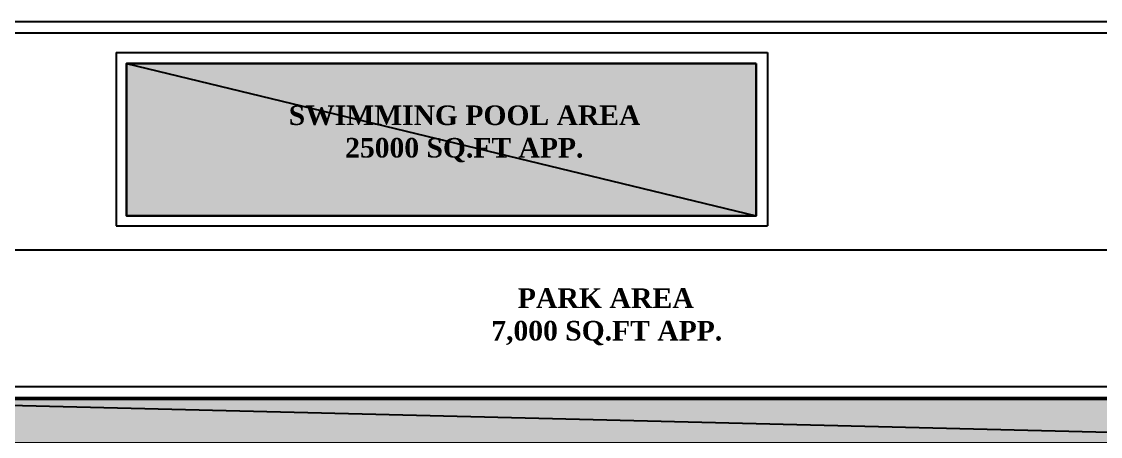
# Model space of a CAD drawing. Header units: millimetres. Extents: x 6 to 745025, y -1528 to 119936.
# Drawn here: x 35.2 to 88.6, y 216.1 to 236.7 of the extents above; entities that cross this region are included whole.
import ezdxf

# ---------------------------------------------------------------- set-up
doc = ezdxf.new("R2010")
doc.units = ezdxf.units.MM
doc.header["$MEASUREMENT"] = 0
doc.layers.get('0').update_dxf_attribs({"linetype": 'CONTINUOUS'})
doc.styles.add('Times New Roman$101H0', font='')
doc.styles.get('Times New Roman$101H0').set_extended_font_data('Times New Roman', bold=True)

msp = doc.modelspace()

# ---------------------------------------------------------------- hatches: boundary and pattern name
at = {"true_color": 0x00008c}
h = msp.add_hatch(color=0, dxfattribs=at)
h.paths.add_polyline_path([(71.557, 234.583), (40.358, 234.583), (71.557, 227.048)])
h.paths.add_polyline_path([(40.358, 234.583), (71.557, 227.048), (40.358, 227.048)])
at = {"true_color": 0x000078}
h = msp.add_hatch(color=0, dxfattribs=at)
h.paths.add_polyline_path([(111.266, 217.946), (23.086, 217.946), (111.266, 215.787)])
h.paths.add_polyline_path([(23.086, 217.946), (111.266, 215.787), (23.086, 215.787)])

# ---------------------------------------------------------------- linework, layer by layer
at = {"color": 0, "linetype": 'Continuous', "lineweight": 25, "true_color": 0x000007}
for p, q in [((23.001, 236.657), (93.232, 236.657)), ((23.001, 236.107), (92.682, 236.107)), ((39.85, 235.133), (72.108, 235.133)), ((39.85, 235.133), (39.85, 226.54)), ((72.108, 235.133), (72.108, 226.54)), ((40.358, 234.583), (71.557, 234.583)), ((40.358, 234.583), (40.358, 227.048)), ((71.557, 234.583), (71.557, 227.048)), ((40.358, 227.048), (71.557, 227.048)), ((39.85, 226.54), (72.108, 226.54)), ((11.021, 225.354), (93.147, 225.354)), ((111.266, 218.581), (22.451, 218.581)), ((111.266, 218.031), (23.001, 218.031)), ((111.266, 217.946), (23.086, 217.946))]:
    msp.add_line(p, q, dxfattribs=at)
at = {"color": 0, "linetype": 'Continuous', "lineweight": -2, "true_color": 0x00008c}
for points in [[(71.557, 234.583), (40.358, 234.583), (71.557, 227.048)], [(40.358, 234.583), (71.557, 227.048), (40.358, 227.048)]]:
    msp.add_lwpolyline(points, close=True, dxfattribs=at)
at = {"color": 0, "linetype": 'Continuous', "lineweight": -2, "true_color": 0x000078}
for points in [[(111.266, 217.946), (23.086, 217.946), (111.266, 215.787)], [(23.086, 217.946), (111.266, 215.787), (23.086, 215.787)]]:
    msp.add_lwpolyline(points, close=True, dxfattribs=at)

# ---------------------------------------------------------------- texts
at = {"color": 0, "true_color": 0x000007, "style": 'Times New Roman$101H0'}
for s, height, p in [('SWIMMING POOL AREA', 0.96994, (48.401, 231.535)), ('25000 SQ.FT APP.', 0.97009, (51.195, 229.926)), ('PARK AREA', 0.9756, (59.746, 222.476)), ('7,000 SQ.FT APP.', 0.97026, (58.434, 220.867))]:
    msp.add_text(s, height=height, dxfattribs=at).set_placement(p)

doc.saveas('drawing.dxf')
